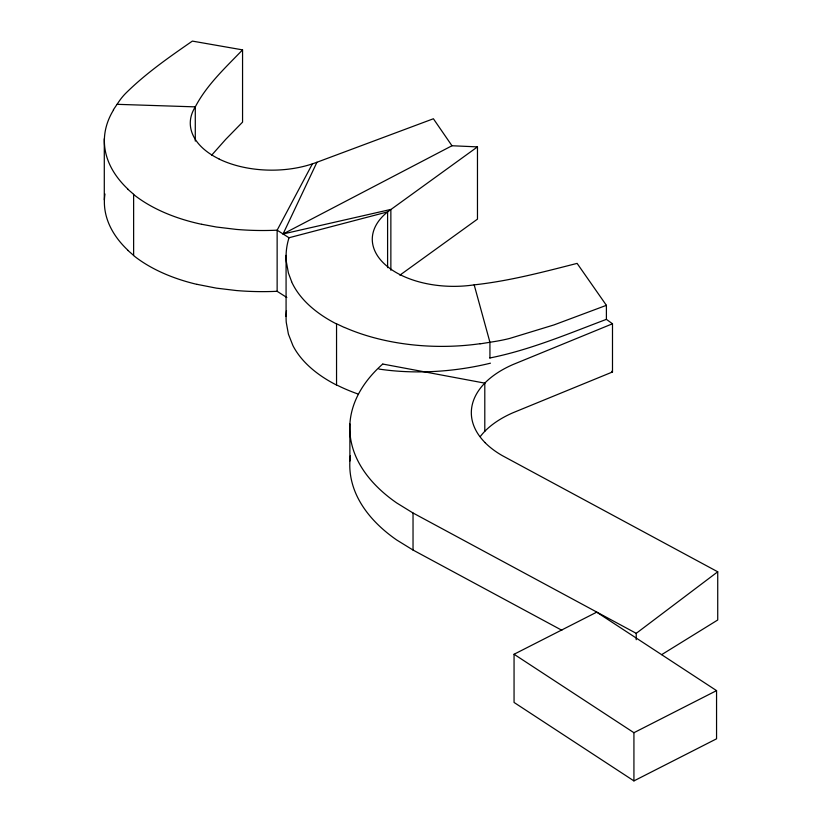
<?xml version="1.0" encoding="UTF-8"?>
<svg xmlns="http://www.w3.org/2000/svg" width="822" height="822" viewBox="0 0 822 822"><rect width="100%" height="100%" fill="white"/><g stroke="black" fill="none" stroke-linecap="round" stroke-linejoin="round"><path stroke-width="1.23" d="M484.775 431.324A104.836 60.53 0 0 1 511.541 413.384A85.899 49.597 0 0 1 513.082 412.706L612.493 371.976L612.493 323.776L606.4 319.357L606.4 305.332L577.106 263.389C543.167 272.02 509.085 281.093 474.171 284.854A81.306 46.946 0 0 1 386.617 265.876A81.83 47.244 0 0 1 372.284 239.695A81.101 46.823 0 0 1 387.624 211.901L477.469 146.881L477.469 219.135L399.882 275.165M195.287 141.096L195.287 106.87C206.795 84.81 225.536 67.599 242.562 49.875L192.369 41.1C169.147 57.16 145.761 73.405 125.653 93.359A132.434 76.467 0 0 0 123.67 95.475A117.638 67.918 0 0 0 118.974 101.507L113.344 109.819M390.861 270.263L390.861 209.425L283.066 233.972L316.953 162.253L433.4 118.758L451.977 145.751L477.469 146.881M316.953 162.253L312.381 163.886L277.137 230.191L277.137 291.317L286.837 297.502M211.644 155.214L225.711 139.37L242.562 122.129L242.562 49.875M636.228 639.722L636.228 633.341L717.729 571.793L502.417 455.686A104.425 60.294 0 0 1 485.042 442.616M661.7 654.631L717.729 619.994L717.729 571.793M283.066 233.972L451.977 145.751M514.058 654.261L596.7 612.174L716.558 690.624L716.558 738.814L633.926 780.9L514.058 702.45L514.058 654.261L633.926 732.71L633.926 780.9M633.926 732.71L716.558 690.624M612.493 323.776L513.082 364.506A88.755 51.241 0 0 0 510.534 365.646A104.836 60.53 0 0 0 484.775 383.124M606.4 319.357C568.156 333.763 530.046 349.977 489.789 358.002M606.4 305.332L553.894 324.947L509.681 338.438A132.434 76.467 0 0 1 505.828 339.363A117.638 67.918 0 0 1 494.957 341.469L480.089 343.863M201.729 224.283L216.32 227.006L236.335 229.41A182.402 105.308 0 0 0 277.137 230.181L288.995 237.753L387.594 211.891L387.594 267.664M117.094 104.322L195.287 106.87M382.877 364.064L484.795 383.134A104.332 60.232 0 0 0 485.072 442.606M196.972 284.33L216.32 288.132L236.335 290.536A182.402 105.308 0 0 0 277.137 291.296M344.449 327.526L336.547 323.776L336.547 384.902A156.817 90.533 0 0 0 358.413 394.149M382.723 364.043A202.685 117.022 0 0 0 351.939 445.041C355.669 459.971 364.259 473.318 374.791 484.384A202.777 117.073 0 0 0 396.728 502.961L413.045 513.01L636.228 633.341M350.429 455.655A202.685 117.022 0 0 0 351.939 482.082C355.669 497.012 364.259 510.359 374.791 521.425A202.777 117.073 0 0 0 396.728 540.003L413.045 550.052L561.837 630.269M127.965 189.368L133.626 194.28L133.626 255.406L127.965 250.484M611.732 371.287L612.493 371.976M291.635 281.658L288.409 273.007L286.262 261.273A182.402 105.308 0 0 1 289.015 237.753M474.171 284.854L489.933 342.26L489.933 357.971M484.795 383.134L484.795 431.324A104.332 60.232 0 0 0 480.295 436.544M413.034 513.02L413.034 550.062M349.884 423.905L349.884 460.947M286.077 255.365L286.077 316.491M104.291 138.743L104.291 199.869M219.238 159.057A81.306 46.946 0 0 1 195.317 106.87M312.37 163.876A81.101 46.823 0 0 1 262.937 169.877A81.83 47.244 0 0 1 219.186 159.098M128.119 189.307A160.444 92.629 0 0 1 113.59 109.86M201.709 224.314A146.85 84.779 0 0 1 133.441 194.362M480.027 343.719A160.444 92.629 0 0 1 344.562 327.444M336.393 323.878A146.85 84.779 0 0 1 291.574 281.669M490.446 363.18A160.855 84.08 -6.8 0 1 378.932 369.057M196.941 284.371A146.491 84.574 0 0 1 133.472 255.467M128.119 250.433A160.444 92.629 0 0 1 104.959 193.982M336.424 384.984A146.491 84.574 0 0 1 292.94 345.641L288.409 334.133L286.262 322.399A182.402 105.308 0 0 1 286.488 310.593"/></g></svg>
